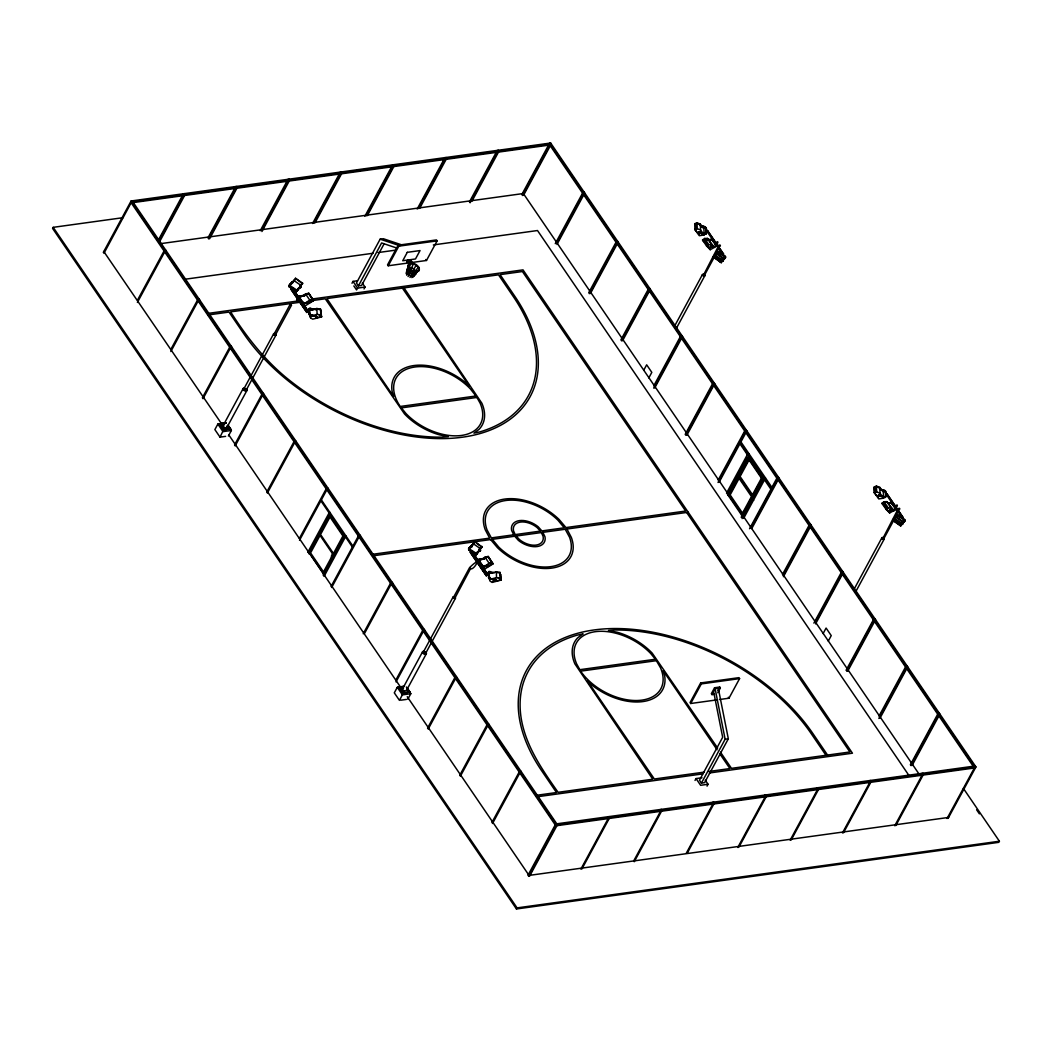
<?xml version="1.0" encoding="UTF-8"?>
<svg xmlns="http://www.w3.org/2000/svg" width="1052" height="1052" viewBox="0 0 1052 1052"><rect width="100%" height="100%" fill="white"/><g stroke="black" fill="none" stroke-linecap="round" stroke-linejoin="round"><path stroke-width="1.5" d="M290.181 304.436L291.443 305.343L275.637 334.562L274.756 334.694L274.204 333.892L290.181 304.344L291.443 305.343M299.557 300.307C297.611 301.832 300.109 298.295 299.32 300.096M470.007 567.58C471.625 574.182 484.748 552.773 469.613 567.58L453.636 597.128L454.188 597.93L455.069 597.812L470.744 568.225M289.182 286.854L295.467 278.267L302.608 283.198L296.322 291.785L289.182 286.854L290.01 285.973M295.467 278.267L302.595 283.83M296.322 291.785L302.608 283.198M298.518 287.801L298.505 288.55L302.174 283.54M474.189 552.879L476.582 554.522L482.026 547.066L474.899 541.517L468.627 549.591L470.994 551.748M471.638 547.448L471.651 546.698M471.243 547.106L474.899 541.517M473.374 553.391L475.754 555.022L482.04 546.435M476.582 554.522L475.754 555.022M295.691 279.438L294.744 279.911M301.99 283.777L300.254 285.25M331.472 556.008L333.392 558.586L331.577 557.849L332.813 557.718L331.827 559.585L331.577 557.849M753.574 500.371L752.956 499.647L753.495 500.108M331.906 559.427L331.761 558.73M333.313 554.062L331.827 556.048L333.352 558.402M478.752 563.346C477.016 563.451 479.765 564.109 478.923 563.609M715.794 242.433L715.61 242.17M895.226 505.67C895.949 506.236 893.345 506.722 895.055 505.473M221.867 423.772L221.367 424.995M221.13 424.771L221.788 423.746L221.012 425.008M221.13 424.337L221.959 423.903L221.288 424.114M224.129 429.269L224.641 428.545L223.576 429.676L224.51 427.901L220.026 437.145L214.871 429.584L217.856 424.074L226.233 422.917M223.958 428.545L224.234 428.164M224.76 428.44L223.603 429.571L224.628 427.888L223.879 429.729L219.763 423.693L225.115 422.943M224.786 428.046L223.839 429.742L230.572 428.808L228.113 425.179M228.56 427.914L229.231 427.257M228.771 427.599L228.823 428.466L229.389 427.414M229.231 428.032L228.994 427.743M229.31 427.848L228.6 428.19L229.06 427.401M275.637 334.562L274.204 333.892M400.957 687.824L401.351 687.535M401.141 686.982L400.996 687.811M403.955 692.124C403.416 690.822 403.929 693.215 403.758 691.453M403.35 692.269L404.165 691.282M403.915 692.071L404.178 691.361L403.429 691.795M408.031 691.453L408.36 690.848M408.794 691.059L408.071 691.388L408.741 690.822M455.069 597.812L453.636 597.128M716.622 252.796L720.081 245.024L718.818 245.405L703.38 275.335L704.446 275.308L714.334 257.017M704.446 275.308L703.012 274.638M895.291 517.452L899.513 508.274L898.25 508.655L882.812 538.571L883.877 538.558L893.766 520.267M883.877 538.558L882.444 537.874M714.847 242.565L715.715 242.394L715.268 243.538M895.581 518.084L893.122 520.398L893.7 521.003L894.555 519.78L893.582 521.016L900.722 525.947L903.523 522.252L895.646 516.558L892.661 520.069L893.582 521.016M718.818 245.405L719.358 246.207L720.423 245.76M898.25 508.655L898.789 509.444L899.854 509.01M406.111 273.678L408.715 264.341L413.489 263.684L418.42 267.077L419.248 269.325L413.147 277.005M488.378 572.683L489.443 572.196M706.037 233.583C702.644 235.674 691.94 229.323 704.998 234.175A1.328 0.815 28.4 0 0 706.181 233.636L705.76 228.508L701.671 226.759L704.735 227.732A1.328 0.815 28.4 0 1 705.997 228.863M885.784 496.255L884.719 496.728M879.354 495.374C878.249 498.359 877.736 493.099 879.367 495.755M406.572 272.468L408.715 264.341M406.664 275.177L408.873 268.405L408.044 266.156M889.479 510.536L890.663 509.944L888.269 511.456L885.271 507.064M407.9 271.863L410.714 263.434M471.651 545.304L472.085 544.804L468.732 548.289A1.328 0.815 28.4 0 0 469.218 549.617L475.083 553.536A1.328 0.815 28.4 0 0 476.688 553.773L480.08 550.038L476.227 553.273L469.534 549.039M332.314 558.033L331.406 559.085L331.209 558.402L332.143 558.98M409.754 272.021L413.489 263.684M408.071 276.558L410.977 270.469L408.873 268.405M896.238 505.539C897.961 503.303 897.461 508.103 896.173 505.959M289.747 284.54L290.181 285.736M469.179 547.79L469.613 548.986A1.328 0.815 28.4 0 1 469.047 547.711M725.091 257.964L724.644 256.767M904.523 521.213L904.076 520.017M123.031 217.685L53.192 227.337L52.6 228.442L516.466 908.981L998.808 842.336L999.4 841.232L963.356 788.356M103.293 252.427L131.092 200.998L550.656 143.019L975.927 766.921L948.115 818.351M103.938 253.361L132.144 200.853L557.415 824.755L529.603 876.184M158.694 239.475L182.64 195.199M160.509 237.91L169.004 222.196M170.555 219.329L175.184 210.768M158.563 241.855L184.047 194.712L183.403 193.765M159.615 241.71L185.099 194.567L184.455 193.621M137.523 300.07L164.546 250.074L165.598 249.929M137.391 302.45L165.19 251.02L166.242 250.876M207.915 237.962L234.951 187.966M208.967 237.818L223.642 210.676M227.495 203.536L232.137 194.962M208.559 238.909L236.371 187.48L235.727 186.533M209.611 238.765L237.41 187.335L236.766 186.388M170.976 349.159L198.013 299.162L199.052 299.018M170.845 351.526L198.644 300.096L199.696 299.951M260.225 230.73L288.038 179.3L288.682 180.247L261.646 230.243M261.922 231.532L289.721 180.102L289.09 179.156M202.365 397.774L230.178 346.358L231.216 346.213M203.01 398.721L230.822 347.292L231.861 347.147M312.549 223.497L340.348 172.081L340.993 173.015L313.956 223.024M314.364 221.933L317.454 216.212M318.993 213.359L326.725 199.078M328.263 196.211L335.22 183.364M339.086 176.223L341.4 171.936L342.045 172.87L315.008 222.879M292.535 281.476L289.616 284.461A1.328 0.815 28.4 0 0 290.102 285.802L296.795 290.036L300.491 286.959L297.124 290.431L295.651 290.299L289.339 285.697L292.351 282.146M308.354 311.405L306.803 312.47L290.852 289.05L291.351 288.143L292.39 287.998L308.354 311.405L307.342 311.602L291.351 288.143M291.391 288.195L292.39 287.998M219.763 423.693L217.856 424.074L222.998 431.622L231.374 430.478L227.942 425.442L231.374 430.478L228.389 435.988M221.919 424.298L103.78 251.507M223.261 425.337L243.117 388.609M243.84 388.951L273.625 333.852M295.586 290.378A1.328 0.815 28.4 0 0 297.256 290.523L300.359 286.88M223.734 429.532L224.668 427.914M246.234 390.082L276.019 334.983M227.087 427.151L246.944 390.423M230.572 428.808L223.721 430.018L219.605 423.982L226.298 423.062M302.463 302.634L303.975 303.344L309.183 302.621C309.327 303.541 311.274 300.951 304.041 303.463A1.328 0.815 28.4 0 1 302.345 302.66M234.543 444.97L262.342 393.553L263.394 393.409M235.175 445.916L262.987 394.487L264.039 394.342M364.86 216.278L392.659 164.848L393.303 165.795L366.28 215.791M368.226 211.846L383.664 183.272M385.216 180.418L389.845 171.844M391.397 168.991L393.711 164.704L394.355 165.651L367.319 215.647M313.075 309.814L309.025 309.156L309.222 314.522L316.691 316.547L310.248 315.39A1.328 0.815 28.4 0 1 308.986 314.154L308.801 309.38A1.328 0.815 28.4 0 1 309.998 308.841L313.062 309.709M351.999 283.251L353.012 281.384L357.47 280.766M403.008 245.3L383.336 238.725L380.14 239.172L356.444 283.001L358.403 285.881L361.599 285.447L384.033 243.959M358.403 285.881L381.613 242.959L396.762 248.022M362.282 283.041L365.031 287.065L357.588 288.09L356.575 289.957L353.827 285.934M364.018 288.932L365.031 287.065M417.171 209.046L444.207 159.049M398.169 245.208L387.57 264.802L388.227 265.761L426.494 260.475L437.08 240.882L436.435 239.922L398.169 245.208L398.813 246.168L388.227 265.761M418.985 207.468L420.537 204.614M422.076 201.76L438.303 171.752M442.169 164.612L446.022 157.471L446.666 158.418L419.63 208.414M418.591 208.559L445.627 158.563L444.983 157.616M266.708 492.165L294.507 440.749L295.559 440.604M267.353 493.112L295.152 441.682L296.204 441.538M407.282 260.541L406.677 262.172L407.308 261.014L410.504 260.567L412.686 263.368L410.464 260.094L407.282 260.541L409.373 264.039L407.308 261.014M409.701 261.501L410.464 260.094M409.872 261.738L410.504 260.567M496.518 151.817L469.481 201.813L470.126 202.76L498.332 150.239L498.977 151.186L471.953 201.182M299.373 538.44L326.685 487.931L327.724 487.786M299.518 540.307L327.33 488.878L328.369 488.733M307.749 552.392L329.605 511.982M308.657 553.707L329.763 514.678L344.293 536.007L323.188 575.036L324.095 576.365L345.937 535.955M521.805 194.581L548.828 144.584M524.12 192.082L541.385 160.154M542.924 157.3L547.566 148.726M550.157 143.927L550.656 143.019M522.436 195.527L550.249 144.098M523.488 195.383L551.301 143.953L131.737 201.945M333.471 553.47L342.926 535.981L329.999 517.005L320.544 534.508L333.471 553.47L334.523 553.326M323.661 573.748L344.07 536.007L329.855 515.151L309.446 552.892L323.661 573.748L324.713 573.603L322.951 572.709M332.8 558.336L332.169 558.428M332.419 559.506L332.116 557.77M331.038 586.556L358.85 535.126L359.902 534.981M331.682 587.503L359.495 536.073L360.534 535.928M555.259 243.669L583.058 192.24L584.11 192.095L556.666 243.183M556.942 244.472L583.978 194.462M363.216 633.751L391.015 582.321L392.067 582.177M364.623 633.265L391.66 583.268L392.712 583.124M588.712 292.745L616.511 241.329L617.563 241.184M589.357 293.692L617.156 242.262L618.208 242.118M590.396 293.547L617.432 243.551M396.157 679.513L423.193 629.517L424.232 629.372M396.025 681.893L423.825 630.464L424.877 630.319M472.085 544.804L468.863 548.368L469.31 549.565M487.786 574.642L486.234 575.707L470.283 552.3L470.783 551.38L471.822 551.235L487.786 574.642L471.822 551.235L470.823 551.445M404.547 686.193L397.288 687.324L394.303 692.834L399.458 700.382L403.31 692.979L410.004 692.045L406.716 687.219M402.692 688.587L422.549 651.846M423.272 652.187L453.057 597.089M403.994 691.177L403.547 691.624M425.665 653.318L455.45 598.22M406.519 690.388L426.376 653.66M403.061 686.667L399.037 687.232L403.153 693.268L410.004 692.045M407.821 699.225L410.806 693.715L406.519 687.429M483.959 559.033L484.275 558.454L478.621 559.914L482.894 565.858L488.93 565.292L488.404 566.489L489.535 565.989L483.473 566.699A1.328 0.815 28.4 0 1 481.777 565.91M486.234 575.707L486.734 574.787L470.783 551.38M620.877 339.941L648.689 288.511L649.728 288.366M627.334 329.802L629.648 325.515M633.514 318.375L638.143 309.801M642.009 302.66L648.19 291.233M621.522 340.887L649.334 289.458L650.373 289.313M622.574 340.743L649.597 290.746M492.507 573.064L489.43 572.091A1.328 0.815 28.4 0 0 488.233 572.63L488.904 578.087L495.821 580.375L496.123 579.691C491.915 581.677 484.564 574.3 489.759 571.617M427.546 728.142L455.358 676.712L456.397 676.567M428.19 729.089L456.003 677.659L457.041 677.514M698.857 232.439L699.172 231.756C709.022 239.869 709.127 224.26 700.461 225.851M706.51 230.835L707.601 230.612L723.552 254.019L722.974 254.952L706.549 230.756L707.47 230.704L723.434 254.111L722.474 254.242L723.552 254.019M706.839 240.185L710.757 239.646A1.328 0.815 28.4 0 1 712.441 240.448L715.899 245.51A1.328 0.815 28.4 0 1 715.491 246.602L710.258 247.325L710.494 246.628C721.922 249.758 712.02 235.977 706.905 240.303M643.679 370.33L646.664 364.82L651.806 372.369L648.834 377.878M674.937 325.449L702.434 274.585M714.663 254.965L714.479 255.636L717.582 251.98M675.792 329.407L704.827 275.716M653.818 385.716L680.854 335.706L681.906 335.562M717.385 252.651L724.723 256.701A1.328 0.815 28.4 0 1 725.222 258.042C716.741 264.762 727.682 258.069 724.959 256.188M653.687 388.083L681.499 336.653L682.538 336.508L654.738 387.938M722.303 261.027L722.487 260.37M459.724 775.337L487.523 723.908L488.575 723.763M460.355 776.284L488.167 724.854L489.219 724.71M687.035 432.767L700.172 408.478M704.025 401.338L708.667 392.764M686.903 435.133L714.716 383.704L713.664 383.848L685.865 435.278L685.22 434.331L713.019 382.902L714.071 382.757M491.889 822.532L519.688 771.103L520.74 770.958M492.533 823.479L520.332 772.05L521.384 771.905M718.161 480.093L745.197 430.097L746.236 429.952L718.029 482.473M719.068 482.329L746.881 430.899L745.829 431.044M726.524 493.178L747.591 454.214L749.156 454.004L748.656 454.924M727.419 494.506L747.748 456.923L762.279 478.252L741.187 517.282M727.958 495.058L748.366 457.318L762.582 478.173L742.173 515.914L727.958 495.058L728.997 494.913L735.795 482.329M728.997 494.282L748.537 458.146M739.582 475.346L743.356 468.35M739.043 476.674L748.511 459.172L749.55 459.027L740.095 476.53L739.043 476.674L751.983 495.637L753.022 495.492L740.095 476.53M742.028 514.06L751.483 496.557L738.557 477.582L729.089 495.084L730.141 494.94L738.872 478.791M527.92 875.382L555.719 823.966L975.283 765.974M528.564 876.329L556.363 824.899L975.927 766.921M516.466 908.981L517.071 907.889L999.4 841.232M751.983 495.637L761.438 478.147L762.49 478.002M742.081 518.597L763.923 478.2L765.501 477.976M743.646 518.386L764.725 479.423M749.55 528.722L777.362 477.292L778.401 477.148L759.676 511.785M753.442 523.331L759.097 512.863M750.97 528.236L778.007 478.239L779.045 478.095M751.733 528.604L778.283 479.528M580.875 869.097L608.674 817.68L608.03 816.733M581.914 868.952L609.726 817.536L609.082 816.589M719.423 699.527L728.983 698.212L739.582 678.619L738.925 677.659L700.658 682.945L690.073 702.539L690.717 703.499L716.228 699.974M690.717 703.499L701.316 683.905L739.582 678.619M717.793 692.729L720.344 688.008L719.699 687.048L714.558 687.758L711.362 693.663L712.02 694.622L714.584 694.267M712.02 694.622L715.215 688.718L720.344 688.008M717.78 690.599L719.699 687.048M782.491 574.484L809.527 524.488L810.579 524.343M783.135 575.431L810.172 525.435L811.223 525.29L783.411 576.72M633.962 860.444L660.998 810.448L660.354 809.501M634.238 861.733L662.037 810.303L661.392 809.356M695.03 780.439L696.043 778.572L701.986 777.757M713.874 692.86L722.671 737.281L699.475 780.203L701.434 783.082L725.13 739.24L715.386 690.059M718.569 689.625L728.326 738.806L704.616 782.635L701.434 783.082M707.049 786.133L708.049 784.266L705.313 780.229M879.893 488.996L884.482 490.39A1.328 0.815 28.4 0 1 885.745 491.521L885.929 496.294A1.328 0.815 28.4 0 1 884.745 496.846L878.604 495.005L878.288 495.689L879.275 495.676M686.272 853.211L713.309 803.215L712.664 802.268M687.324 853.067L714.347 803.071L713.703 802.124M813.893 623.113L841.692 571.683L842.744 571.538L839.654 577.259M816.483 620.115L821.112 611.541M824.978 604.4L829.607 595.827M833.473 588.686L835.788 584.399M815.3 622.626L842.336 572.63L843.388 572.485M815.576 623.915L842.613 573.905M885.981 494.006L886.902 493.94L902.866 517.347L902.406 518.202L885.981 494.006L887.033 493.861L902.984 517.268L901.945 517.413M886.534 494.782L887.033 493.861M823.111 633.567L826.096 628.057L831.238 635.618L828.266 641.128M889.69 510.562C900.459 513.652 893.069 500.436 887.638 503.369L890.189 502.895A1.328 0.815 28.4 0 1 891.872 503.684L895.331 508.76A1.328 0.815 28.4 0 1 894.923 509.839L889.69 510.562L895.239 509.26L895.502 508.182M853.606 590.106L881.865 537.835M904.47 519.372A1.328 0.815 28.4 0 1 904.97 520.714L901.735 524.277L904.825 520.635L904.391 519.438L897.777 515.138L893.779 518.794L894.213 518.294M855.999 591.237L884.259 538.966M739.635 845.834L766.671 795.838L766.027 794.904M846.058 670.308L873.87 618.878L874.909 618.734M852.514 660.156L854.829 655.869M858.695 648.729L863.324 640.168M864.875 637.302L873.37 621.587M846.702 671.255L874.514 619.825L875.553 619.681M847.754 671.11L874.777 621.101M790.131 840.18L817.93 788.763L817.286 787.817M791.17 840.035L818.982 788.619L818.338 787.672M878.999 716.07L906.035 666.074L907.074 665.929M880.813 714.492L882.365 711.639M883.904 708.785L900.131 678.79M901.669 675.923L906.311 667.362M878.867 718.45L906.679 667.021L907.718 666.876L879.919 718.306M842.442 832.96L870.254 781.531L869.609 780.584M843.494 832.816L871.293 781.386L870.648 780.439M912.216 763.121L919.172 750.26M920.71 747.407L925.339 738.833M929.205 731.692L931.52 727.405M912.084 765.488L939.896 714.071L938.844 714.216L911.045 765.632L910.401 764.699L938.2 713.269L939.252 713.124M894.752 825.728L922.565 774.298L921.92 773.351M895.804 825.583L923.603 774.154L922.959 773.207M947.063 818.495L974.875 767.066L549.604 143.164M300.596 287.709L301.122 287.117L299.82 287.078M411.634 272.915L416.316 265.012M223.563 429.61L224.694 427.993L224.089 428.848M228.744 434.831L401.088 687.916M403.613 692.203L404.205 691.322M408.82 690.691L408.268 691.624M723.026 260.843C722.132 262.079 724.775 259.712 722.159 260.357M292.219 283.461L292.772 282.62M472.203 545.87L472.795 545.002M409.964 277.452L413.804 271.81L418.578 271.14M713.23 256.833L716.215 253.322L723.355 258.24L724.092 259.016L721.291 262.698L713.23 256.833L721.291 262.698M713.69 257.161L715.847 254.452M721.541 259.397L719.989 261.501L720.567 262.106L721.422 260.87M720.383 261.764L723.355 258.24M900.972 522.634L899.421 524.738L899.999 525.342L900.854 524.12M900.722 525.947L899.815 525.001L902.787 521.49M293.363 281.752L293.968 280.91M479.081 549.341L479.686 548.486M475.938 553.457L476.793 552.313M477.937 551.787L481.606 546.777M413.041 274.296L418.42 267.077M473.4 544.147L475.136 542.345M411.819 277.61L416.579 272.047M315.692 317.033C316.915 317.678 316.836 316.179 315.705 316.954M496.426 580.125L495.137 580.191L496.412 580.204M413.594 275.795L419.248 269.325M292.653 281.568L289.3 285.039A1.328 0.815 28.4 0 0 289.787 286.381M224.247 429.006L224.273 428.111M714.347 255.544L718.345 251.888L725.038 256.123A1.328 0.815 28.4 0 1 725.538 257.464L722.172 260.949M479.922 550.209L476.556 553.668L475.083 553.536M893.911 518.873L897.474 515.717L904.155 519.951A1.328 0.815 28.4 0 1 904.654 521.292L901.735 524.277M710.416 246.733C710.113 248.798 711.547 244.971 710.889 247.43M307.276 302.187L307.999 301.529M483.683 559.269L484.485 558.612L479.041 559.177A1.328 0.815 28.4 0 0 478.647 560.256L482.092 565.332A1.328 0.815 28.4 0 0 483.775 566.121M487.431 564.766L488.233 564.109M706.365 230.612L706.142 231.295M488.601 574.379L488.365 575.063M702.894 240.54L703.998 239.698L707.746 245.195L706.655 246.036M882.326 503.776L883.43 502.948A3.103 1.565 -34.3 0 1 884.64 502.409M886.073 509.273L887.178 508.445L883.43 502.948M714.453 247.404L711.678 244.643L708.864 244.721L706.786 246.286L702.539 240.053L704.603 238.475L707.417 238.396L714.453 247.404L710.218 249.705L706.536 245.918M708.838 248.219L710.034 247.312M885.968 509.168L889.65 512.942L893.884 510.654L891.11 507.892L888.296 507.971L886.218 509.536L881.957 503.29L884.035 501.725L886.849 501.646L893.03 509.405M698.673 232.36L699.948 232.518M699.843 232.439L698.581 232.282M305.054 295.362L305.922 294.77M221.775 424.521L221.249 425.139L221.775 424.443C220.736 425.192 221.84 423.351 221.236 424.929M221.551 424.613L221.854 424.022M488.693 566.094C489.943 564.293 485.445 568.119 492.757 563.504M299.11 297.979L305.567 293.942L308.736 293.192L313.575 300.635L305.606 305.619L303.37 304.225L309.827 300.175L312.996 299.425M309.564 294.757L309.012 294.284L313.049 300.425L312.76 299.781A3.103 1.565 -34.3 0 0 310.879 299.688M313.325 300.254L309.183 302.621M478.542 561.216L484.998 557.179L488.167 556.429L493.007 563.872L485.038 568.856L482.802 567.462L489.259 563.425L492.428 562.675M488.996 558.007L488.444 557.521A3.103 1.565 -34.3 0 0 485.353 558.007M494.019 579.152L494.821 578.679M695.07 229.454L696.293 228.955L696.082 223.774L694.728 224.076M874.304 487.523L875.514 487.01L875.724 492.191L874.501 492.704L874.159 487.313M697.016 222.774L694.714 223.721L694.938 229.612L699.356 235.701L704.156 234.925L703.919 229.034L700.343 224.102L697.016 222.774L697.239 228.665L700.566 229.994L704.156 234.925M694.938 229.612L697.239 228.665M699.225 232.808L697.897 233.36L694.925 229.257M876.447 486.024L874.146 486.971L874.37 492.849L878.788 498.937L883.588 498.161L883.351 492.283L879.774 487.352L876.447 486.024L876.671 491.902L879.998 493.23L883.588 498.161M874.37 492.849L876.671 491.902M299.702 296.046C298.15 299.833 305.488 305.738 309.577 302.161M715.715 245.905L716.07 244.945M479.133 559.283L478.634 559.625A1.328 0.815 28.4 0 0 478.331 560.834M316.876 308.499L309.617 310.379L310.485 317.73L312.641 319.177L321.596 316.876L320.558 309.156L316.876 308.499L317.099 314.39L309.84 316.257M321.386 311.339L320.663 310.445M315.547 318.072L321.583 316.52M496.294 571.749L489.035 573.616L489.916 580.967L492.073 582.427L501.028 580.112L499.989 572.406L496.294 571.749L496.531 577.627L489.272 579.507M501.015 579.757L500.818 574.576M492.533 581.519L493.927 581.164M496.412 580.941L499.279 580.204M133.262 201.55L136.51 201.09M139.758 200.643L143.006 200.196M164.086 197.289L167.334 196.842M170.582 196.382L173.817 195.935M178.682 195.264L181.93 194.817M193.292 193.252L196.527 192.805M201.392 192.135L204.64 191.674M209.506 191.004L212.754 190.557M224.102 188.992L227.35 188.545M232.216 187.874L235.464 187.427M238.712 186.967L241.947 186.52M263.039 183.613L266.287 183.166M269.522 182.719L272.77 182.259M277.636 181.588L280.884 181.141M292.232 179.576L295.48 179.129M300.346 178.459L303.594 178.012M323.056 175.316L326.304 174.869M331.17 174.198L334.418 173.751M353.88 171.055L357.128 170.608M361.993 169.937L365.228 169.49M368.476 169.043L371.724 168.596M376.59 167.912L379.838 167.465M399.3 164.783L402.548 164.336M422.01 161.64L425.258 161.193M430.123 160.522L433.358 160.075M444.72 158.497L447.955 158.05M452.833 157.379L456.068 156.932M460.934 156.261L464.182 155.814M475.543 154.249L478.778 153.789M483.644 153.119L486.892 152.671M490.14 152.224L493.375 151.777M498.253 151.107L501.488 150.66M520.964 147.964L524.198 147.517M529.064 146.846L532.312 146.399M543.66 144.834L546.909 144.387M132.289 202.707L549.749 145.018L973.731 767.039M160.706 243.643L523.344 193.529L733.507 501.857M583.702 193.187L584.754 193.042M398.813 246.168L437.08 240.882M184.376 279.332L373.144 253.243M378.023 252.572L395.933 250.1M433.358 244.919L537.506 230.533L909.388 776.126M290.852 289.05L306.895 312.457M304.922 295.323L299.61 295.928A1.328 0.815 28.4 0 0 299.215 297.019L302.66 302.082A1.328 0.815 28.4 0 0 304.344 302.884M707.141 239.606L712.638 239.895M304.528 295.783L299.294 296.506A1.328 0.815 28.4 0 0 298.899 297.598M304.607 295.901L299.386 296.625L299.031 297.584M207.375 313.496L298.492 300.911M311.497 299.11L523.015 269.877L852.462 753.206L709.285 772.996M208.283 314.942L229.02 312.076L243.762 333.708A171.594 105.647 28.4 0 0 462.591 437.185A171.594 105.647 28.4 0 0 514.809 296.256L500.081 274.625L522.41 271.534L685.654 511.048L565.963 527.578L559.164 519.53A48.458 29.837 28.4 0 0 504.763 499.056A48.458 29.837 28.4 0 0 485.235 529.748L489.64 538.137L371.566 554.443M299.596 302.332L230.612 311.865C247.312 338.126 266.8 362.874 291.641 381.955A169.596 104.411 28.4 0 0 441.722 437.159L448.402 436.698L439.46 434.844A50.062 30.824 28.4 0 1 404.56 413.988L325.265 298.781L312.431 300.556M710.192 247.207L715.899 246.155A1.328 0.815 28.4 0 0 716.202 244.932M220.026 437.145L225.601 436.37M762.279 478.252L763.857 478.029M771.944 489.088L770.906 489.233L763.962 479.041L764.449 478.121L771.405 488.312L772.444 488.167L740.924 441.919L739.872 442.064L748.117 454.148L747.617 455.069L739.385 442.984M332.55 553.852L331.406 556.284M372.539 555.89L688.232 512.258M470.283 552.3L486.326 575.694M741.463 514.875L742.515 514.73L728.997 494.913M887.888 502.672L892.07 503.145M482.737 559.322L478.818 559.861L478.463 560.834M488.693 565.976L483.407 566.594L481.895 565.871M402.863 686.548L397.288 687.324L402.429 694.872L410.806 693.715L409.846 692.347M400.851 700.185L406.427 699.422M725.13 739.24L728.326 738.806M535.77 795.404L556.495 792.537L541.754 770.906A171.594 105.647 28.4 0 1 593.999 629.964A171.594 105.647 28.4 0 1 812.815 733.441L827.569 755.073M704.183 772.129L654.357 779.006L587.568 681.038L592.355 685.404A50.062 30.824 28.4 0 0 642.903 701.579A50.062 30.824 28.4 0 0 664.601 675.423L663.115 670.597L717.096 749.787M709.009 771.458L729.904 768.565L719.844 753.811M536.822 796.824L702.775 773.891M708.049 784.266L700.619 785.292L696.043 778.572M559.519 824.281L562.767 823.834M605.005 817.996L608.253 817.549M627.742 814.853L630.99 814.406M658.605 810.592L661.853 810.145M673.227 808.567L676.475 808.12M726.827 801.164L730.075 800.717M772.313 794.878L775.561 794.431M795.049 791.735L798.297 791.288M825.912 787.475L829.16 787.027M848.662 784.332L851.91 783.885M894.134 778.046L897.395 777.599M916.884 774.903L920.132 774.456M947.747 770.629L950.995 770.182M975.428 767.842L555.864 825.82L131.237 202.852M948.615 817.43L529.051 875.409L407.229 696.674M738.859 847.268L737.807 847.412L765.619 795.983L764.975 795.049M408.15 690.993L408.334 691.519M310.327 308.368L309.262 308.854L309.301 313.575A1.328 0.815 28.4 0 0 310.564 314.811L316.691 316.547M884.403 497.307C887.809 496.662 885.219 488.575 881.103 490.008M317.099 314.39L320.794 315.048L321.596 316.876M496.531 577.627L500.226 578.284L501.028 580.112M700.461 225.746L705.064 227.048A1.328 0.815 28.4 0 1 706.313 228.284L706.497 233.057A1.328 0.815 28.4 0 1 705.313 233.597L699.172 231.861M316.442 309.998L310.314 308.262A1.328 0.815 28.4 0 0 309.117 308.801L309.446 313.614L310.564 314.719M494.348 572.919L489.745 571.512A1.328 0.815 28.4 0 0 488.549 572.051L488.733 576.825A1.328 0.815 28.4 0 0 489.995 578.061M380.14 239.172L399.813 245.734M221.604 424.009L221.42 424.85M879.196 495.479L878.104 495.597L884.43 497.425A1.328 0.815 28.4 0 0 885.613 496.873L885.6 491.494L884.482 490.39M410.977 270.469L413.804 271.81M724.092 259.016L716.215 253.322M714.716 254.689L721.869 259.62M714.479 256.017L720.778 260.357M903.523 522.252L895.646 516.558M894.147 517.939L901.301 522.857M901.59 523.607L902.471 524.225M893.911 519.267L900.196 523.607M892.661 520.069L899.815 525.001M293.613 280.319L300.754 285.237M289.195 286.354L296.335 291.286M476.569 543.305L482.026 547.066M473.045 543.555L480.185 548.486M479.252 550.314L480.146 550.932M468.627 549.591L475.767 554.522M702.539 240.053L704.814 242.315M881.957 503.29L884.522 505.959M516.19 536.033L519.504 539.61A16.148 9.941 28.4 0 0 536.139 545.081A16.148 9.941 28.4 0 0 543.082 536.349L541.385 532.562M490.613 539.571L497.412 547.619A48.458 29.837 28.4 0 0 551.827 568.106A48.458 29.837 28.4 0 0 571.341 537.401L566.949 529.024M403.521 691.861L403.771 691.44M698.396 233.649L699.08 234.583M877.828 496.886L878.512 497.833M874.357 492.507L876.382 495.295M710.771 244.84L711.231 245.8M707.417 238.396L711.678 244.643M886.849 501.646L891.11 507.892M889.795 509.891L890.321 510.68M704.603 238.475L708.864 244.721M884.035 501.725L888.296 507.971M707.904 246.392L710.218 249.705M885.758 507.327L889.65 512.942M747.591 454.214L763.923 478.2M748.511 459.172L761.438 478.147M976.624 809.79L979.399 813.867M497.294 150.383L497.938 151.33M730.141 494.94L743.067 513.915M735.335 504.539L738.07 508.55M741.713 513.889L920 775.456M686.64 512.482L849.898 751.983L731.495 768.354L720.423 752.114M825.978 755.297L811.263 733.717A169.596 104.411 28.4 0 0 614.868 629.99L608.424 630.45L617.3 632.278A50.062 30.824 28.4 0 1 652.214 653.147L717.661 748.051M728.339 697.252L728.983 698.212M425.836 259.515L426.494 260.475M714.558 687.758L715.215 688.718M700.658 682.945L701.316 683.905M404.007 287.893L481.908 403.297A50.062 30.824 28.4 0 1 479.002 429.387L473.939 433.148L479.843 431.899A169.596 104.411 28.4 0 0 513.192 296.414L498.49 274.835L326.87 298.558L393.645 396.538L392.172 391.712A50.062 30.824 28.4 0 1 413.87 365.557A50.062 30.824 28.4 0 1 464.405 381.718L469.205 386.097L402.416 288.116M565.226 529.261L569.54 537.243A46.419 28.575 28.4 0 1 550.84 566.647A46.419 28.575 28.4 0 1 498.714 547.027L492.336 539.334M542.845 532.351L544.962 536.704A18.213 11.217 28.4 0 1 537.138 546.553A18.213 11.217 28.4 0 1 518.386 540.373L514.717 536.244M353.012 281.384L357.588 288.09M313.575 300.635L308.736 293.192M493.007 563.872L488.167 556.429M488.444 557.521L492.481 563.675L492.191 563.03M305.567 293.942L309.827 300.175M484.998 557.179L489.259 563.425M308.999 302.121L309.525 302.897M488.43 565.358L488.956 566.147M292.351 288.064L308.315 311.471M131.092 200.998L556.363 824.899M321.36 499.897L352.893 546.146M320.873 500.818L329.105 512.903M345.45 536.875L352.394 547.066M406.559 687.508L409.031 691.138M399.195 686.93L403.31 692.979M53.192 227.337L517.071 907.889M879.077 488.089L879.485 488.799M487.05 566.173L487.392 566.857M500.515 574.655L500.094 573.682A3.103 2.288 -2.2 0 0 496.478 572.735M500.713 579.836L500.292 578.863A3.103 2.288 -2.2 0 0 498.056 577.798M890.518 508.51L890.742 509.602M879.774 487.352L879.998 493.23M878.604 495.005L878.67 495.86M707.851 231.282L707.601 231.466M700.343 224.102L700.566 229.994M699.172 231.756L699.238 232.624M499.989 572.406L500.226 578.284M495.742 579.691L495.768 580.428M487.129 574.208L486.892 574.405M320.558 309.156L320.794 315.048M316.31 316.442L316.336 317.178M310.366 314.785L310.485 317.73M876.908 486.945A3.103 2.288 -2.2 0 1 878.17 487.326M884.18 490.876A1.328 0.815 28.4 0 1 885.429 492.099M895.633 508.182A1.328 0.815 28.4 0 1 895.239 509.26M890.505 502.317A1.328 0.815 28.4 0 1 892.188 503.106M897.014 515.23A1.328 0.815 28.4 0 1 898.671 515.375M896.698 515.809A1.328 0.815 28.4 0 1 898.355 515.953M697.476 223.695A3.103 2.288 -2.2 0 1 699.646 224.839M705.208 239.159A3.103 1.565 -34.3 0 1 707.023 239.33M711.073 239.067A1.328 0.815 28.4 0 1 712.756 239.869M717.582 251.98A1.328 0.815 28.4 0 1 719.239 252.125M717.267 252.559A1.328 0.815 28.4 0 1 718.924 252.704M226.851 426.021A2.117 1.302 28.4 0 1 226.048 427.769A2.117 1.302 28.4 0 1 223.34 426.218A2.117 1.302 28.4 0 1 224.615 424.732M245.971 388.556A2.117 1.302 28.4 0 1 246.457 390.91A2.117 1.302 28.4 0 1 243.354 389.74A2.117 1.302 28.4 0 1 244.472 387.991M245.616 388.911A1.328 0.815 28.4 0 1 245.931 390.384A1.328 0.815 28.4 0 1 243.985 389.661A1.328 0.815 28.4 0 1 244.682 388.569M297.558 289.944A1.328 0.815 28.4 0 1 295.901 289.8M307.118 294.192A3.103 1.565 -34.3 0 1 308.223 294.021M318.625 314.561A3.103 2.288 -2.2 0 1 320.86 315.626M318.414 309.367A3.103 2.288 -2.2 0 1 319.716 309.709M406.48 689.652A2.117 1.302 28.4 0 1 405.322 691.019A2.117 1.302 28.4 0 1 402.85 689.586A2.117 1.302 28.4 0 1 403.573 687.982M425.402 651.806A2.117 1.302 28.4 0 1 425.771 654.199A2.117 1.302 28.4 0 1 422.641 652.727A2.117 1.302 28.4 0 1 424.416 651.333M425.508 652.608A1.328 0.815 28.4 0 1 424.916 653.713A1.328 0.815 28.4 0 1 423.259 652.569A1.328 0.815 28.4 0 1 424.429 651.872M476.99 553.194A1.328 0.815 28.4 0 1 475.333 553.036M490.311 562.938A3.103 1.565 -34.3 0 1 491.402 562.767M489.68 578.639A1.328 0.815 28.4 0 1 488.417 577.403M716.754 242.499C717.885 245.142 718.503 239.777 716.754 242.499M296.625 299.912L297.295 301.345L296.625 299.912M698.659 231.966C698.594 234.872 701.25 230.888 698.659 231.966M710.416 247.417L711.507 247.115L710.416 247.417M889.847 510.667L890.939 510.351L889.847 510.667M307.565 310.827L307.565 310.827M887.152 494.374L887.152 494.374M299.938 287.709L300.648 286.801L299.938 287.709M479.83 551.274L480.554 550.367L479.83 551.274M407.637 268.405L407.768 271.784L409.53 273.507L414.199 274.835L415.869 274.072L416.421 272.56L413.975 268.97L411.621 267.852L407.637 268.405M407.098 270.43L406.598 271.797L408.807 275.032L410.924 276.032L414.501 275.545L414.396 272.494L412.805 270.943L410.688 269.943L407.098 270.43M901.761 524.106L902.419 523.37L901.761 524.106M902.235 524.435L902.879 523.686L902.235 524.435M407.282 252.335L402.745 260.738L415.501 258.963L420.037 250.573L407.282 252.335M320.045 535.429L310.577 552.918L323.516 571.893L332.971 554.391L320.045 535.429M408.531 690.52L408.031 691.427L408.518 690.546M495.334 579.626C494.44 582.4 498.109 579.376 495.334 579.626M582.861 633.962L577.772 637.749A50.062 30.824 28.4 0 0 574.865 663.838L652.753 779.23L558.099 792.314C542.332 769.867 526.026 746.486 521.279 718.871A169.596 104.411 28.4 0 1 576.746 635.263L582.861 633.962M410.832 263.197L408.847 264.105A6.049 3.721 28.4 0 0 412.003 270.785A6.049 3.721 28.4 0 0 419.314 269.772A6.049 3.721 28.4 0 0 413.62 263.447L410.832 263.197M475.951 395.999L400.247 406.466A48.037 29.574 28.4 0 1 411.016 367.74A48.037 29.574 28.4 0 1 470.441 388.977L475.951 395.999M476.924 397.446L401.391 407.887L405.927 413.462A48.037 29.574 28.4 0 0 461.512 435.449A48.037 29.574 28.4 0 0 480.133 403.205L476.924 397.446M513.731 534.797L491.35 537.901L487.05 529.906A46.419 28.575 28.4 0 1 505.749 500.502A46.419 28.575 28.4 0 1 557.862 520.122L564.253 527.815L541.872 530.918L538.19 526.776A18.213 11.217 28.4 0 0 519.451 520.608A18.213 11.217 28.4 0 0 511.627 530.445L513.731 534.797M540.399 531.115L515.204 534.6L513.507 530.8A16.148 9.941 28.4 0 1 520.451 522.068A16.148 9.941 28.4 0 1 537.072 527.539L540.399 531.115M655.383 659.249L579.849 669.69L576.641 663.917A48.037 29.574 28.4 0 1 595.261 631.687A48.037 29.574 28.4 0 1 650.846 653.66L655.383 659.249M656.369 660.682L580.651 671.15A48.037 29.574 28.4 0 0 637.828 700.487A48.037 29.574 28.4 0 0 660.551 667.888L656.369 660.682M882.023 538.545A1.328 0.815 28.4 0 0 884.14 539.137A1.328 0.815 28.4 0 0 883.036 537.506A1.328 0.815 28.4 0 0 882.023 538.545M702.591 275.295A1.328 0.815 28.4 0 0 704.708 275.9A1.328 0.815 28.4 0 0 703.604 274.27A1.328 0.815 28.4 0 0 702.591 275.295M273.783 334.562A1.328 0.815 28.4 0 0 275.9 335.154A1.328 0.815 28.4 0 0 274.796 333.523A1.328 0.815 28.4 0 0 273.783 334.562M453.215 597.799A1.328 0.815 28.4 0 0 455.332 598.404A1.328 0.815 28.4 0 0 454.227 596.76A1.328 0.815 28.4 0 0 453.215 597.799"/></g></svg>
